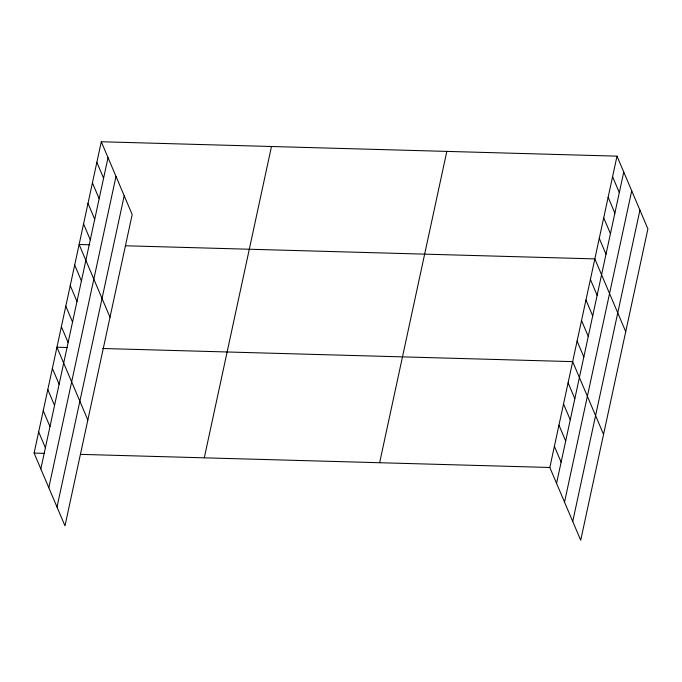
<?xml version="1.0" encoding="UTF-8"?>
<svg xmlns="http://www.w3.org/2000/svg" width="682" height="682" viewBox="0 0 682 682"><rect width="100%" height="100%" fill="white"/><g stroke="black" fill="none" stroke-linecap="round" stroke-linejoin="round"><path stroke-width="1.02" d="M101.294 141.754L132.18 214.523L64.986 525.848L34.1 453.078L101.294 141.754L617.014 156.152L647.9 228.922L580.706 540.246L549.82 467.477L617.014 156.152M40.835 468.943L108.029 157.619M48.806 487.715L116 176.391M57.015 507.067L124.209 195.743M204.285 457.827L271.479 146.502M379.635 462.728L446.821 151.404M556.555 483.342L623.749 172.017M564.526 502.123L631.72 190.798M572.735 521.466L639.929 210.141M89.692 244.787L79.121 244.488L110.007 317.258M125.633 245.784L594.84 258.896L625.726 331.665M67.518 347.522L56.947 347.223L87.833 419.993M102.402 348.493L572.667 361.63L603.553 434.4M34.1 453.078L44.671 453.368M80.612 454.374L549.82 467.477M612.581 176.706L619.307 192.563M608.139 197.251L614.874 213.116M603.706 217.797L610.441 233.662M599.273 238.342L606.008 254.207M590.407 279.441L597.134 295.306M585.966 299.986L592.701 315.851M581.533 320.531L588.268 336.397M577.1 341.085L583.835 356.942M568.097 382.798L574.832 398.663M563.528 403.966L570.263 419.831M558.959 425.142L565.693 441.007M554.389 446.309L561.124 462.174M96.861 162.299L103.587 178.164M92.42 182.844L99.154 198.709M87.987 203.398L94.721 219.254M83.554 223.943L90.288 239.808M74.688 265.034L81.414 280.899M70.246 285.588L76.981 301.444M65.813 306.133L72.548 321.998M61.38 326.678L68.115 342.543M52.378 368.399L59.112 384.256M47.808 389.567L54.543 405.432M43.239 410.735L49.974 426.6M38.669 431.902L45.404 447.767"/></g></svg>
